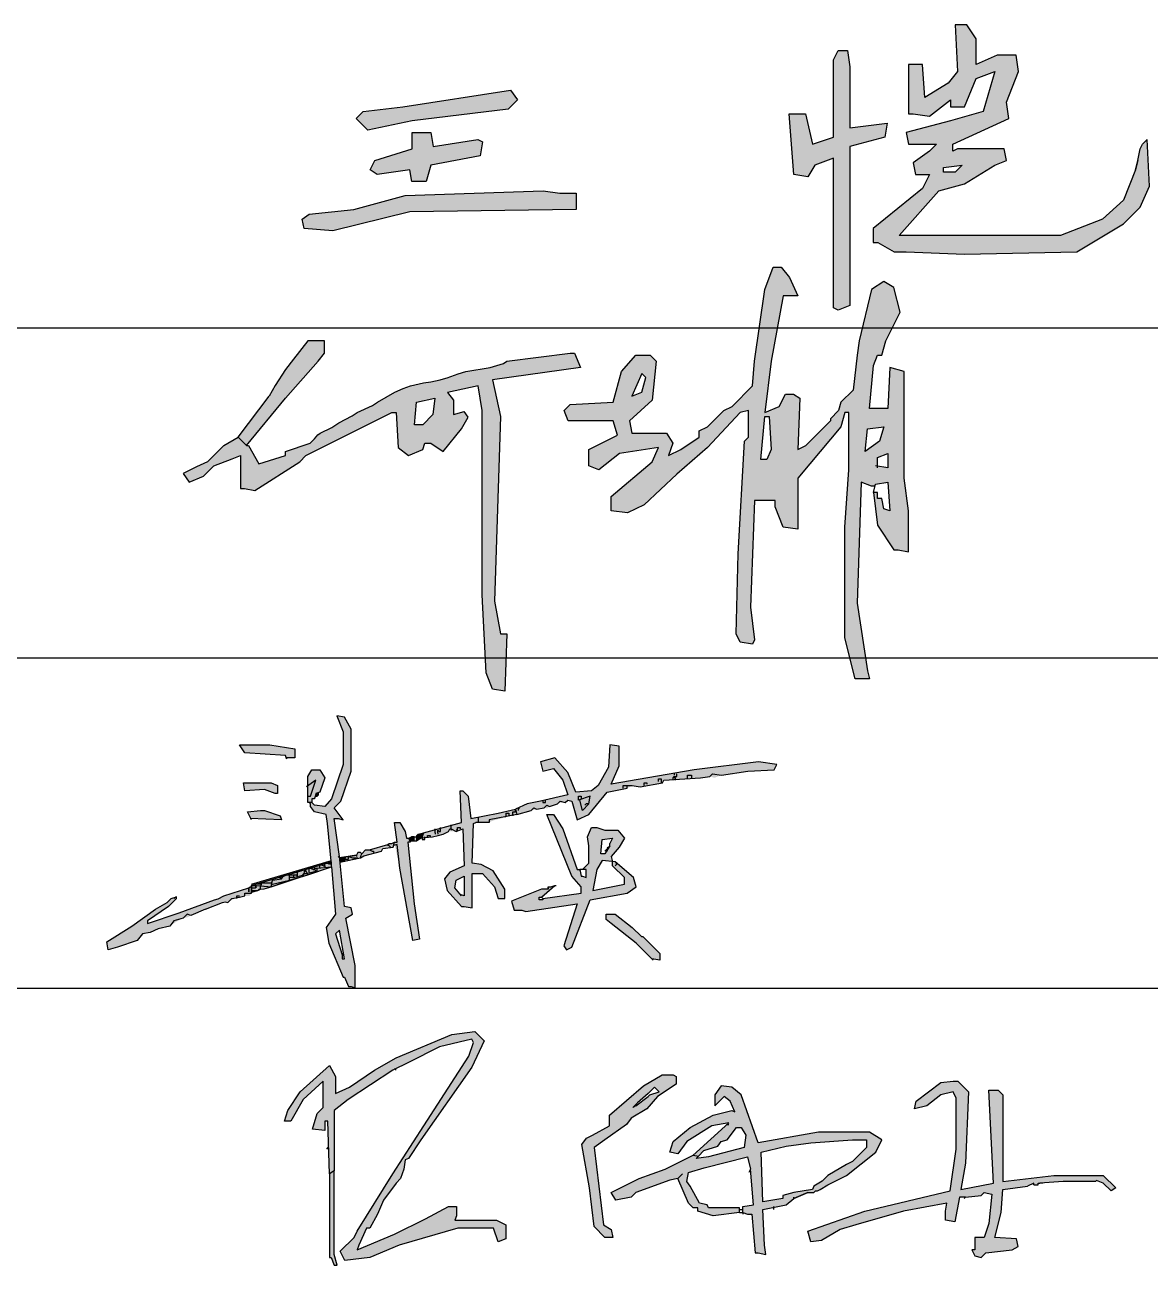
# Model space of a CAD drawing. Extents: x -1041549 to 749950, y -354245 to 17554.
# Drawn here: x -227340 to -223932, y -135860 to -132102 of the extents above; entities that cross this region are included whole.
import ezdxf

# ---------------------------------------------------------------- set-up
doc = ezdxf.new("R2010")
doc.units = 0
doc.header["$LTSCALE"] = 1000
doc.header["$MEASUREMENT"] = 0
for name, color, linetype in [('14', 1, 'Continuous'), ('_0', 7, 'Continuous'), ('RAS2DXF', 7, 'Continuous'), ('图签-Xi$0$RAS2DXF', 7, 'Continuous')]:
    doc.layers.add(name, color=color, linetype=linetype)

# ---------------------------------------------------------------- blocks, each defined once
blk = doc.blocks.new('图签-Xi$0$A$C38097BB6')
at = {"linetype": 'Continuous'}
h = blk.add_hatch(color=4, dxfattribs=at)
h.dxf.hatch_style = 1
h.paths.add_polyline_path([(1560.9, 922.9), (1554, 963.9), (1629.3, 1032.3), (1643, 1162.3), (1622.4, 1182.8), (1574.6, 1182.8), (1526.7, 1128.1), (1499.3, 1025.5), (1355.7, 1018.6), (1335.2, 998.1), (1348.8, 963.9), (1499.3, 963.9), (1513, 916), (1417.2, 868.2), (1417.2, 813.4), (1451.4, 799.8), (1519.8, 854.5), (1649.8, 875), (1629.3, 827.1), (1492.5, 710.8), (1492.5, 663), (1547.2, 656.1), (1601.9, 683.5), (1711.4, 786.1), (1814, 875), (1923.4, 991.3), (1950.8, 998.1), (1950.8, 909.2), (1937.1, 895.5), (1916.6, 519.3), (1909.7, 252.6), (1923.4, 225.2), (1964.4, 218.4), (1971.3, 232), (1957.6, 341.5), (1971.3, 697.2), (2039.7, 697.2), (2039.7, 676.6), (2067, 608.2), (2114.9, 601.4), (2114.9, 772.4), (2156, 820.3), (2258.6, 943.4), (2272.2, 991.3), (2285.9, 991.3), (2285.9, 799.8), (2272.2, 608.2), (2272.2, 238.9), (2306.4, 102.1), (2354.3, 102.1), (2347.5, 129.4), (2313.3, 355.2), (2327, 758.7), (2361.2, 745), (2373.4, 746), (2374.8, 751.9), (2415.9, 758.7), (2422.7, 663), (2402.2, 669.8), (2395.4, 704), (2381.7, 704), (2381.7, 724.5), (2368, 724.5), (2381.7, 615.1), (2436.4, 533), (2450.1, 533), (2484.3, 526.2), (2484.3, 663), (2470.6, 772.4), (2470.6, 1128.1), (2422.7, 1141.8), (2415.9, 1005), (2354.3, 1005), (2368, 1148.6), (2381.7, 1182.8), (2395.4, 1182.8), (2409, 1230.7), (2456.9, 1326.4), (2436.4, 1408.5), (2402.2, 1429), (2361.2, 1401.7), (2320.1, 1230.7), (2313.3, 1182.8), (2299.6, 1066.5), (2258.6, 1025.5), (2251.7, 998.1), (2224.4, 970.8), (2224.4, 963.9), (2142.3, 881.8), (2114.9, 868.2), (2121.8, 1039.2), (2101.2, 1052.8), (2073.9, 1052.8), (2053.4, 1011.8), (2005.5, 991.3), (2026, 1162.3), (2067, 1381.2), (2114.9, 1381.2), (2087.6, 1442.7), (2060.2, 1476.9), (2032.8, 1476.9), (2005.5, 1401.7), (1971.3, 1162.3), (1964.4, 1080.2), (1896, 1011.8), (1868.7, 998.1), (1814, 943.4), (1786.6, 929.7), (1786.6, 909.2), (1725, 868.2), (1684, 847.6), (1697.7, 888.7), (1677.2, 922.9)])
h.paths.add_polyline_path([(1560.9, 1046), (1595.1, 1121.2), (1608.3, 1108), (1595.1, 1059.7)], flags=16)
h.paths.add_polyline_path([(2005.5, 977.6), (2019.2, 977.6), (2026, 868.2), (2012.3, 834), (1991.8, 834)], flags=16)
h.paths.add_polyline_path([(2340.6, 861.3), (2347.5, 936.6), (2402.2, 943.4), (2388.5, 895.5)], flags=16)
h.paths.add_polyline_path([(2381.7, 812.3), (2381.7, 840.8), (2415.9, 854.5), (2415.9, 806.6)], flags=16)
h = blk.add_hatch(color=4, dxfattribs=at)
h.dxf.hatch_style = 1
h.paths.add_polyline_path([(247.6, 909.2), (275, 881.8), (404.9, 1039.2), (514.4, 1162.3), (534.9, 1189.6), (534.9, 1230.7), (480.2, 1230.7), (431.4, 1169.8), (404.9, 1134.9), (371.1, 1081.3), (350.2, 1046)])
h = blk.add_hatch(color=4, dxfattribs=at)
h.dxf.hatch_style = 1
h.paths.add_polyline_path([(254.4, 847.6), (254.4, 799.8), (254.4, 738.2), (268.1, 738.2), (302.3, 731.4), (452.8, 827.1), (473.3, 847.6), (760.6, 991.3), (774.3, 991.3), (781.1, 875), (815.3, 847.6), (863.2, 868.2), (870, 888.7), (890.6, 888.7), (931.6, 861.3), (993.2, 936.6), (1014.4, 976), (1001.8, 995.2), (965.8, 984.4), (965.8, 1032.3), (945.9, 1057.8), (1047.9, 1080.2), (1061.6, 998.1), (1061.6, 697.2), (1061.6, 382.5), (1075.2, 122.6), (1095.8, 67.9), (1136.8, 61), (1143.6, 252.6), (1123.1, 252.6), (1102.6, 362), (1123.1, 977.6), (1095.8, 1100.7), (1389.9, 1141.8), (1369.4, 1189.6), (1355.7, 1189.6), (1143.6, 1162.3), (1133.4, 1155.4), (1088.9, 1141.8), (1006.8, 1128.1), (981.2, 1120.7), (945.3, 1107.6), (932.8, 1104.4), (921, 1100.9), (890.6, 1093.9), (865.6, 1090.4), (822.2, 1080.2), (798.1, 1071.5), (769.7, 1059.2), (712.7, 1025.5), (696, 1014.3), (644.3, 991.3), (627.4, 980.1), (582.8, 957.1), (559.6, 941.4), (521.2, 922.9), (513.1, 917), (502.3, 903.5), (487, 888.7), (404.9, 861.3), (404.9, 847.6), (316, 820.3), (281.8, 881.8), (275, 881.8), (247.6, 909.2), (199.7, 881.8), (165.5, 847.6), (145, 827.1), (107.7, 810.1), (63.1, 787.5), (83.4, 758.7), (131.2, 778.8), (165.5, 813.4), (227.5, 836.7)])
h.paths.add_polyline_path([(835.8, 950.2), (842.7, 1025.5), (904.2, 1039.2), (897.4, 984.4), (863.2, 950.2)], flags=16)
for p, q in [((247.6, 909.2), (350.2, 1046)), ((1014.4, 976), (1001.8, 995.2))]:
    blk.add_line(p, q, dxfattribs=at)
at = {"layer": '图签-Xi$0$RAS2DXF', "color": 0}
for points in [[(2361.2, 745, 0), (2327, 758.7, 0), (2313.3, 355.2, 0), (2347.5, 129.4, 0), (2354.3, 102.1, 0), (2306.4, 102.1, 0), (2272.2, 238.9, 0), (2272.2, 608.2, 0), (2285.9, 799.8, 0), (2285.9, 991.3, 0), (2272.2, 991.3, 0), (2258.6, 943.4, 0), (2156, 820.3, 0), (2114.9, 772.4, 0), (2114.9, 601.4, 0), (2067, 608.2, 0), (2039.7, 676.6, 0), (2039.7, 697.2, 0), (1971.3, 697.2, 0), (1957.6, 341.5, 0), (1971.3, 232, 0), (1964.4, 218.4, 0), (1923.4, 225.2, 0), (1909.7, 252.6, 0), (1916.6, 519.3, 0), (1937.1, 895.5, 0), (1950.8, 909.2, 0), (1950.8, 998.1, 0), (1923.4, 991.3, 0), (1814, 875, 0), (1711.4, 786.1, 0), (1601.9, 683.5, 0), (1547.2, 656.1, 0), (1492.5, 663, 0), (1492.5, 710.8, 0), (1629.3, 827.1, 0), (1649.8, 875, 0), (1519.8, 854.5, 0), (1451.4, 799.8, 0), (1417.2, 813.4, 0), (1417.2, 868.2, 0), (1513, 916, 0), (1499.3, 963.9, 0), (1348.8, 963.9, 0), (1335.2, 998.1, 0), (1355.7, 1018.6, 0), (1499.3, 1025.5, 0), (1526.7, 1128.1, 0), (1574.6, 1182.8, 0), (1622.4, 1182.8, 0), (1643, 1162.3, 0), (1629.3, 1032.3, 0), (1554, 963.9, 0), (1560.9, 922.9, 0), (1677.2, 922.9, 0), (1697.7, 888.7, 0), (1684, 847.6, 0), (1725, 868.2, 0), (1786.6, 909.2, 0), (1786.6, 929.7, 0), (1814, 943.4, 0), (1868.7, 998.1, 0), (1896, 1011.8, 0), (1964.4, 1080.2, 0), (1971.3, 1162.3, 0), (2005.5, 1401.7, 0), (2032.8, 1476.9, 0), (2060.2, 1476.9, 0), (2087.6, 1442.7, 0), (2114.9, 1381.2, 0), (2067, 1381.2, 0), (2026, 1162.3, 0), (2005.5, 991.3, 0), (2053.4, 1011.8, 0), (2073.9, 1052.8, 0), (2101.2, 1052.8, 0), (2121.8, 1039.2, 0), (2114.9, 868.2, 0), (2142.3, 881.8, 0), (2224.4, 963.9, 0)], [(2368, 724.5, 0), (2374.8, 751.9, 0), (2415.9, 758.7, 0), (2422.7, 663, 0), (2402.2, 669.8, 0), (2395.4, 704, 0), (2381.7, 704, 0), (2381.7, 724.5, 0), (2368, 724.5, 0), (2381.7, 615.1, 0), (2436.4, 533, 0), (2450.1, 533, 0), (2484.3, 526.2, 0), (2484.3, 663, 0), (2470.6, 772.4, 0), (2470.6, 1128.1, 0), (2422.7, 1141.8, 0), (2415.9, 1005, 0), (2354.3, 1005, 0), (2368, 1148.6, 0), (2381.7, 1182.8, 0), (2395.4, 1182.8, 0), (2409, 1230.7, 0), (2456.9, 1326.4, 0), (2436.4, 1408.5, 0), (2402.2, 1429, 0), (2361.2, 1401.7, 0), (2320.1, 1230.7, 0), (2313.3, 1182.8, 0), (2299.6, 1066.5, 0), (2258.6, 1025.5, 0), (2251.7, 998.1, 0), (2224.4, 970.8, 0), (2224.4, 963.9, 0), (2224.4, 963.9, 0), (2224.4, 963.9, 0)], [(275, 881.8, 0), (404.9, 1039.2, 0), (514.4, 1162.3, 0), (534.9, 1189.6, 0), (534.9, 1230.7, 0), (480.2, 1230.7, 0), (431.4, 1169.8, 0), (404.9, 1134.9, 0), (371.1, 1081.3, 0), (350.2, 1046, 0), (350.2, 1046, 0), (350.2, 1046, 0)], [(145, 827.1, 0), (165.5, 847.6, 0), (199.7, 881.8, 0), (247.6, 909.2, 0), (275, 881.8, 0), (281.8, 881.8, 0), (316, 820.3, 0), (404.9, 847.6, 0), (404.9, 861.3, 0), (487, 888.7, 0), (502.3, 903.5, 0), (513.1, 917, 0), (521.2, 922.9, 0), (559.6, 941.4, 0), (582.8, 957.1, 0), (627.4, 980.1, 0), (644.3, 991.3, 0), (696, 1014.3, 0), (712.7, 1025.5, 0), (769.7, 1059.2, 0), (798.1, 1071.5, 0), (822.2, 1080.2, 0), (865.6, 1090.4, 0), (890.6, 1093.9, 0), (921, 1100.9, 0), (932.8, 1104.4, 0), (945.3, 1107.6, 0), (981.2, 1120.7, 0), (1006.8, 1128.1, 0), (1088.9, 1141.8, 0), (1133.4, 1155.4, 0), (1143.6, 1162.3, 0), (1355.7, 1189.6, 0), (1369.4, 1189.6, 0), (1389.9, 1141.8, 0), (1095.8, 1100.7, 0), (1123.1, 977.6, 0), (1102.6, 362, 0), (1123.1, 252.6, 0), (1143.6, 252.6, 0), (1136.8, 61, 0), (1095.8, 67.9, 0), (1075.2, 122.6, 0), (1061.6, 382.5, 0), (1061.6, 697.2, 0), (1061.6, 998.1, 0), (1047.9, 1080.2, 0), (945.9, 1057.8, 0), (965.8, 1032.3, 0), (965.8, 984.4, 0), (1001.8, 995.2, 0)], [(1608.3, 1108, 0), (1595.1, 1121.2, 0), (1560.9, 1046, 0), (1595.1, 1059.7, 0), (1608.3, 1108, 0), (1608.3, 1108, 0)], [(835.8, 950.2, 0), (842.7, 1025.5, 0), (904.2, 1039.2, 0), (897.4, 984.4, 0), (863.2, 950.2, 0), (835.8, 950.2, 0)], [(145, 827.1, 0), (107.7, 810.1, 0), (63.1, 787.5, 0), (83.4, 758.7, 0), (131.2, 778.8, 0), (165.5, 813.4, 0), (227.5, 836.7, 0), (254.4, 847.6, 0), (254.4, 799.8, 0), (254.4, 738.2, 0), (268.1, 738.2, 0), (302.3, 731.4, 0), (452.8, 827.1, 0), (473.3, 847.6, 0), (760.6, 991.3, 0), (774.3, 991.3, 0), (781.1, 875, 0), (815.3, 847.6, 0), (863.2, 868.2, 0), (870, 888.7, 0), (890.6, 888.7, 0), (931.6, 861.3, 0), (993.2, 936.6, 0), (1014.4, 976, 0)], [(1991.8, 834, 0), (2005.5, 977.6, 0), (2019.2, 977.6, 0), (2026, 868.2, 0), (2012.3, 834, 0), (1991.8, 834, 0)], [(2340.6, 861.3, 0), (2347.5, 936.6, 0), (2402.2, 943.4, 0), (2388.5, 895.5, 0), (2340.6, 861.3, 0)], [(2381.7, 806.6, 0), (2381.7, 840.8, 0), (2415.9, 854.5, 0), (2415.9, 806.6, 0), (2374.8, 813.4, 0)], [(2373.4, 746, 0), (2361.2, 745, 0)]]:
    blk.add_polyline3d(points, dxfattribs=at)
blk = doc.blocks.new('qs23x')
at = {"linetype": 'Continuous'}
h = blk.add_hatch(color=4, dxfattribs=at)
h.dxf.hatch_style = 1
h.paths.add_polyline_path([(1064181.23, -133966.05), (1064181.23, -133969.05), (1064187.23, -133969.05), (1064192.23, -133957.05), (1064200.23, -133954.05), (1064195.23, -133971.05), (1064181.23, -133975.05), (1064162.23, -133980.05), (1064163.23, -133985.05), (1064175.23, -133985.05), (1064172.23, -133988.05), (1064165.23, -133993.05), (1064166.23, -133998.05), (1064172.23, -133998.05), (1064169.23, -134004.05), (1064148.23, -134021.05), (1064148.23, -134027.05), (1064150.23, -134027.05), (1064157.23, -134031.05), (1064162.23, -134031.05), (1064187.23, -134032.05), (1064235.23, -134031.05), (1064255.23, -134019.05), (1064262.23, -134012.05), (1064266.23, -134003.05), (1064265.23, -133983.05), (1064263.23, -133985.05), (1064262.23, -133987.05), (1064261.23, -133992.05), (1064260.23, -133996.05), (1064255.23, -134009.05), (1064246.23, -134017.05), (1064228.23, -134024.05), (1064159.23, -134024.05), (1064176.23, -134005.05), (1064187.23, -134002.05), (1064200.23, -133994.05), (1064205.23, -133992.05), (1064204.23, -133987.05), (1064184.23, -133987.05), (1064182.23, -133988.05), (1064182.23, -133985.05), (1064206.23, -133974.05), (1064205.23, -133967.05), (1064210.23, -133954.05), (1064209.23, -133947.05), (1064201.23, -133947.05), (1064192.23, -133951.05), (1064192.23, -133940.05), (1064188.23, -133934.05), (1064183.23, -133934.05), (1064184.23, -133954.05), (1064180.23, -133959.05), (1064170.23, -133965.05), (1064169.23, -133951.05), (1064163.23, -133951.05), (1064163.23, -133972.05), (1064165.23, -133972.05), (1064172.23, -133973.05)])
h.paths.add_polyline_path([(1064178.23, -133995.05), (1064186.23, -133994.05), (1064183.23, -133997.05), (1064178.23, -133997.05)], flags=16)
h = blk.add_hatch(color=4, dxfattribs=at)
h.dxf.hatch_style = 1
h.paths.add_polyline_path([(1064138.23, -133986.05), (1064153.23, -133982.05), (1064154.23, -133976.05), (1064138.23, -133978.05), (1064138.23, -133952.05), (1064137.23, -133945.05), (1064133.23, -133945.05), (1064131.23, -133949.05), (1064131.23, -133982.05), (1064122.23, -133985.05), (1064119.23, -133972.05), (1064112.23, -133972.05), (1064114.23, -133998.05), (1064120.23, -133999.05), (1064123.23, -133994.05), (1064131.23, -133991.05), (1064131.23, -134055.05), (1064133.23, -134056.05), (1064138.23, -134054.05), (1064138.23, -134049.05)])
h = blk.add_hatch(color=4, dxfattribs=at)
h.dxf.hatch_style = 1
h.paths.add_polyline_path([(1063947.23, -133969.05), (1063930.23, -133971.05), (1063927.23, -133974.05), (1063932.23, -133979.05), (1063951.23, -133975.05), (1063992.23, -133970.05), (1063996.23, -133966.05), (1063993.23, -133962.05)])
h = blk.add_hatch(color=4, dxfattribs=at)
h.dxf.hatch_style = 1
h.paths.add_polyline_path([(1063980.23, -133990.05), (1063981.23, -133984.05), (1063979.23, -133983.05), (1063960.23, -133986.05), (1063959.23, -133980.05), (1063951.23, -133980.05), (1063951.23, -133987.05), (1063935.23, -133992.05), (1063933.23, -133996.05), (1063936.23, -133998.05), (1063950.23, -133996.05), (1063951.07, -134001.05), (1063957.23, -134001.05), (1063959.23, -133994.05)])
h = blk.add_hatch(color=4, dxfattribs=at)
h.dxf.hatch_style = 1
h.paths.add_polyline_path([(1063948.23, -134007.05), (1063926.23, -134013.05), (1063907.23, -134015.05), (1063904.23, -134017.05), (1063905.03, -134021.05), (1063917.23, -134022.05), (1063950.23, -134014.05), (1064021.23, -134013.05), (1064021.23, -134006.05), (1064014.23, -134006.05), (1064007.23, -134005.05)])
at = {"layer": 'RAS2DXF', "color": 0}
for points in [[(1064260.23, -133996.05, 0), (1064261.23, -133992.05, 0), (1064261.23, -133992.05, 0), (1064260.23, -133996.05, 0), (1064255.23, -134009.05, 0), (1064246.23, -134017.05, 0), (1064228.23, -134024.05, 0), (1064159.23, -134024.05, 0), (1064176.23, -134005.05, 0), (1064187.23, -134002.05, 0), (1064200.23, -133994.05, 0), (1064205.23, -133992.05, 0), (1064204.23, -133987.05, 0), (1064184.23, -133987.05, 0), (1064182.23, -133988.05, 0), (1064182.23, -133985.05, 0), (1064206.23, -133974.05, 0), (1064205.23, -133967.05, 0), (1064210.23, -133954.05, 0), (1064209.23, -133947.05, 0), (1064201.23, -133947.05, 0), (1064192.23, -133951.05, 0), (1064192.23, -133940.05, 0), (1064188.23, -133934.05, 0), (1064183.23, -133934.05, 0), (1064184.23, -133954.05, 0), (1064180.23, -133959.05, 0), (1064170.23, -133965.05, 0), (1064169.23, -133951.05, 0), (1064163.23, -133951.05, 0), (1064163.23, -133972.05, 0), (1064165.23, -133972.05, 0), (1064172.23, -133973.05, 0), (1064181.23, -133966.05, 0), (1064181.23, -133969.05, 0), (1064187.23, -133969.05, 0), (1064192.23, -133957.05, 0), (1064200.23, -133954.05, 0), (1064195.23, -133971.05, 0), (1064181.23, -133975.05, 0), (1064162.23, -133980.05, 0), (1064163.23, -133985.05, 0), (1064175.23, -133985.05, 0), (1064172.23, -133988.05, 0), (1064165.23, -133993.05, 0), (1064166.23, -133998.05, 0), (1064172.23, -133998.05, 0), (1064169.23, -134004.05, 0), (1064148.23, -134021.05, 0), (1064148.23, -134027.05, 0), (1064150.23, -134027.05, 0), (1064157.23, -134031.05, 0), (1064162.23, -134031.05, 0), (1064187.23, -134032.05, 0), (1064235.23, -134031.05, 0), (1064255.23, -134019.05, 0), (1064262.23, -134012.05, 0), (1064266.23, -134003.05, 0), (1064265.23, -133983.05, 0)], [(1064133.23, -134056.05, 0), (1064131.23, -134055.05, 0), (1064131.23, -133991.05, 0), (1064123.23, -133994.05, 0), (1064120.23, -133999.05, 0), (1064114.23, -133998.05, 0), (1064112.23, -133972.05, 0), (1064119.23, -133972.05, 0), (1064122.23, -133985.05, 0), (1064131.23, -133982.05, 0), (1064131.23, -133949.05, 0), (1064133.23, -133945.05, 0), (1064137.23, -133945.05, 0), (1064138.23, -133952.05, 0), (1064138.23, -133978.05, 0), (1064154.23, -133976.05, 0), (1064153.23, -133982.05, 0), (1064138.23, -133986.05, 0), (1064138.23, -134049.05, 0), (1064138.23, -134054.05, 0), (1064133.23, -134056.05, 0)], [(1063932.23, -133979.05, 0), (1063927.23, -133974.05, 0), (1063930.23, -133971.05, 0), (1063947.23, -133969.05, 0), (1063993.23, -133962.05, 0), (1063996.23, -133966.05, 0), (1063992.23, -133970.05, 0), (1063951.23, -133975.05, 0), (1063932.23, -133979.05, 0)], [(1063951.07, -134001.05, 0), (1063950.23, -133996.05, 0), (1063936.23, -133998.05, 0), (1063933.23, -133996.05, 0), (1063935.23, -133992.05, 0), (1063951.23, -133987.05, 0), (1063951.23, -133980.05, 0), (1063959.23, -133980.05, 0), (1063960.23, -133986.05, 0), (1063979.23, -133983.05, 0), (1063981.23, -133984.05, 0), (1063980.23, -133990.05, 0), (1063959.23, -133994.05, 0), (1063957.23, -134001.05, 0), (1063951.07, -134001.05, 0)], [(1064261.23, -133992.05, 0), (1064262.23, -133987.05, 0), (1064263.23, -133985.05, 0), (1064265.23, -133983.05, 0)], [(1064178.23, -133997.05, 0), (1064178.23, -133995.05, 0), (1064186.23, -133994.05, 0), (1064183.23, -133997.05, 0), (1064178.23, -133997.05, 0)], [(1063905.03, -134021.05, 0), (1063904.23, -134017.05, 0), (1063907.23, -134015.05, 0), (1063926.23, -134013.05, 0), (1063948.23, -134007.05, 0), (1064007.23, -134005.05, 0), (1064014.23, -134006.05, 0), (1064021.23, -134006.05, 0), (1064021.23, -134013.05, 0), (1063950.23, -134014.05, 0), (1063917.23, -134022.05, 0), (1063905.03, -134021.05, 0)]]:
    blk.add_polyline3d(points, dxfattribs=at)
blk = doc.blocks.new('CWY')
at = {"linetype": 'Continuous'}
for points in [[(428851.48, 106289.27), (428880.48, 106308.27), (428890.48, 106313.27), (428910.48, 106323.27), (428931.48, 106328.27), (428932.48, 106326.27), (428929.48, 106317.27), (428900.48, 106272.27), (428880.48, 106241.27), (428857.48, 106204.27), (428855.48, 106200.27), (428846.48, 106191.27), (428849.48, 106185.27), (428865.48, 106187.27), (428884.48, 106195.27), (428922.48, 106206.27), (428945.48, 106206.27), (428948.48, 106197.27), (428953.48, 106199.27), (428953.48, 106208.27), (428947.48, 106211.27), (428920.48, 106211.27), (428921.48, 106214.27), (428921.48, 106220.27), (428916.48, 106220.27), (428901.48, 106212.27), (428881.48, 106202.27), (428857.48, 106192.27), (428858.48, 106195.27), (428863.48, 106206.27), (428865.48, 106206.27), (428870.48, 106215.27), (428874.48, 106224.27), (428882.48, 106235.27), (428885.48, 106238.27), (428887.48, 106244.27), (428888.48, 106250.27), (428890.48, 106251.27), (428898.48, 106263.27), (428931.48, 106310.27), (428939.48, 106327.27), (428933.48, 106333.27), (428918.48, 106331.27), (428882.48, 106316.27), (428868.48, 106308.27), (428852.48, 106297.27), (428843.48, 106293.27), (428843.48, 106304.27), (428839.48, 106311.27), (428820.48, 106294.27), (428812.48, 106282.27), (428810.48, 106275.27), (428814.48, 106275.27), (428822.48, 106289.27), (428835.48, 106301.27), (428835.48, 106284.27), (428831.48, 106280.27), (428828.48, 106270.27), (428836.48, 106269.27), (428836.48, 106275.27), (428838.48, 106275.27), (428839.48, 106241.27), (428842.48, 106243.27), (428842.48, 106282.27)], [(429185.48, 106217.27), (429148.48, 106204.27), (429150.48, 106197.27), (429157.48, 106198.27), (429169.48, 106205.27), (429179.48, 106208.27), (429210.48, 106217.27), (429238.48, 106222.27), (429237.48, 106217.27), (429237.48, 106211.27), (429243.48, 106210.27), (429246.48, 106226.27), (429250.48, 106226.27), (429260.48, 106227.27), (429262.48, 106229.27), (429267.48, 106228.27), (429265.48, 106209.27), (429262.48, 106200.27), (429256.48, 106200.27), (429256.48, 106192.27), (429254.48, 106192.27), (429256.48, 106188.27), (429260.48, 106187.27), (429263.48, 106190.27), (429280.48, 106192.27), (429284.48, 106194.27), (429283.48, 106199.27), (429269.48, 106200.27), (429273.48, 106216.27), (429274.48, 106231.27), (429290.48, 106233.27), (429294.48, 106235.27), (429294.48, 106234.27), (429297.48, 106234.27), (429297.48, 106235.27), (429298.48, 106235.27), (429313.48, 106236.27), (429334.48, 106236.27), (429335.14, 106236.98), (429339.48, 106235.27), (429344.48, 106230.27), (429347.48, 106232.27), (429339.48, 106240.27), (429307.48, 106240.27), (429274.48, 106236.27), (429274.48, 106292.27), (429271.48, 106295.27), (429265.48, 106295.27), (429268.48, 106235.27), (429247.48, 106231.27), (429250.48, 106248.27), (429252.48, 106294.27), (429245.48, 106301.27), (429242.48, 106301.27), (429234.48, 106300.27), (429218.48, 106288.27), (429217.48, 106283.27), (429225.48, 106285.27), (429234.48, 106292.27), (429242.48, 106294.27), (429244.48, 106290.27), (429244.48, 106257.27), (429240.48, 106230.27)], [(428842.48, 106243.27), (428839.48, 106241.27), (428839.48, 106212.27), (428839.48, 106187.27), (428840.48, 106187.27), (428842.48, 106182.27), (428844.48, 106182.27), (428842.48, 106189.27)]]:
    blk.add_hatch(color=4, dxfattribs=at).paths.add_polyline_path(points)
h = blk.add_hatch(color=4, dxfattribs=at)
h.paths.add_polyline_path([(429017.48, 106263.27), (429031.48, 106273.27), (429034.48, 106277.27), (429044.48, 106283.27), (429051.48, 106291.27), (429063.48, 106299.27), (429063.48, 106304.27), (429061.48, 106305.27), (429054.48, 106305.27), (429042.48, 106298.27), (429020.48, 106279.27), (429020.48, 106272.27), (429009.48, 106266.27), (429005.48, 106264.27), (429002.48, 106260.27), (429007.48, 106232.27), (429010.48, 106207.27), (429017.48, 106200.27), (429022.48, 106200.27), (429021.48, 106205.27), (429016.48, 106208.27), (429010.48, 106258.27)])
h.paths.add_polyline_path([(429035.48, 106284.27), (429038.48, 106287.27), (429045.48, 106293.27), (429049.48, 106297.27), (429052.48, 106294.27), (429046.48, 106292.27), (429045.48, 106291.27), (429037.48, 106285.27)], flags=16)
h = blk.add_hatch(color=4, dxfattribs=at)
h.paths.add_polyline_path([(429059.48, 106237.27), (429064.48, 106238.27), (429071.48, 106222.27), (429074.48, 106219.27), (429077.48, 106219.27), (429077.48, 106217.27), (429087.48, 106214.27), (429104.48, 106216.27), (429104.48, 106219.27), (429084.48, 106219.27), (429083.48, 106221.27), (429078.48, 106222.27), (429072.48, 106233.27), (429070.48, 106236.27), (429071.48, 106242.27), (429081.48, 106245.27), (429109.48, 106252.27), (429111.48, 106244.27), (429113.48, 106221.27), (429106.48, 106220.27), (429106.48, 106216.27), (429109.48, 106215.27), (429112.48, 106215.27), (429114.48, 106190.27), (429116.48, 106190.27), (429121.48, 106189.27), (429120.48, 106195.27), (429119.48, 106218.27), (429134.48, 106221.27), (429139.48, 106225.27), (429148.48, 106229.27), (429152.48, 106229.27), (429153.48, 106230.27), (429154.88, 106230.42), (429156.48, 106231.27), (429161.48, 106234.27), (429173.48, 106240.27), (429192.48, 106255.27), (429196.48, 106263.27), (429188.48, 106268.27), (429155.48, 106268.27), (429116.48, 106261.27), (429105.48, 106292.27), (429099.48, 106297.27), (429092.48, 106298.27), (429088.48, 106292.27), (429088.48, 106285.27), (429094.48, 106291.27), (429098.48, 106288.27), (429101.48, 106281.27), (429099.48, 106282.27), (429087.48, 106279.27), (429072.48, 106271.27), (429061.48, 106262.27), (429059.48, 106255.27), (429064.48, 106254.27), (429070.48, 106262.27), (429086.48, 106272.27), (429097.48, 106274.27), (429074.37, 106253.29), (429077.82, 106252.77), (429081.43, 106256.29), (429090.48, 106259.27), (429092.48, 106262.27), (429096.48, 106263.27), (429102.48, 106271.27), (429105.48, 106271.27), (429108.48, 106266.27), (429107.48, 106258.27), (429084.48, 106252.27), (429076.48, 106251.27), (429077.82, 106252.77), (429074.48, 106253.27), (429056.48, 106244.27), (429039.48, 106238.27), (429021.48, 106229.27), (429024.48, 106224.27), (429034.48, 106226.27), (429037.48, 106229.27)])
h.paths.add_polyline_path([(429118.48, 106255.27), (429134.48, 106259.27), (429150.48, 106261.27), (429177.48, 106263.27), (429186.48, 106263.27), (429186.48, 106258.27), (429177.48, 106249.27), (429173.48, 106247.27), (429161.48, 106240.27), (429157.88, 106236.62), (429152.48, 106233.27), (429151.48, 106231.27), (429139.48, 106229.27), (429132.48, 106227.27), (429132.48, 106225.27), (429119.48, 106223.27)], flags=16)
for p, q in [((429037.48, 106285.27), (429045.48, 106291.27)), ((429045.48, 106293.27), (429038.48, 106287.27))]:
    blk.add_line(p, q, dxfattribs=at)
at = {"layer": 'RAS2DXF', "color": 0}
for points in [[(428920.48, 106211.27, 0), (428947.48, 106211.27, 0), (428953.48, 106208.27, 0), (428953.48, 106199.27, 0), (428948.48, 106197.27, 0), (428945.48, 106206.27, 0), (428922.48, 106206.27, 0), (428884.48, 106195.27, 0), (428865.48, 106187.27, 0), (428849.48, 106185.27, 0), (428846.48, 106191.27, 0), (428855.48, 106200.27, 0), (428857.48, 106204.27, 0), (428880.48, 106241.27, 0), (428900.48, 106272.27, 0), (428929.48, 106317.27, 0), (428932.48, 106326.27, 0), (428931.48, 106328.27, 0), (428910.48, 106323.27, 0), (428890.48, 106313.27, 0), (428880.48, 106308.27, 0), (428851.48, 106289.27, 0), (428842.48, 106282.27, 0), (428842.48, 106243.27, 0), (428839.48, 106241.27, 0), (428838.48, 106275.27, 0), (428836.48, 106275.27, 0), (428836.48, 106269.27, 0), (428828.48, 106270.27, 0), (428831.48, 106280.27, 0), (428835.48, 106284.27, 0), (428835.48, 106301.27, 0), (428822.48, 106289.27, 0), (428814.48, 106275.27, 0), (428810.48, 106275.27, 0), (428812.48, 106282.27, 0), (428820.48, 106294.27, 0), (428839.48, 106311.27, 0), (428843.48, 106304.27, 0), (428843.48, 106293.27, 0), (428852.48, 106297.27, 0), (428868.48, 106308.27, 0), (428882.48, 106316.27, 0), (428918.48, 106331.27, 0), (428933.48, 106333.27, 0), (428939.48, 106327.27, 0), (428931.48, 106310.27, 0), (428898.48, 106263.27, 0), (428890.48, 106251.27, 0), (428888.48, 106250.27, 0), (428887.48, 106244.27, 0), (428885.48, 106238.27, 0), (428882.48, 106235.27, 0), (428874.48, 106224.27, 0), (428870.48, 106215.27, 0), (428865.48, 106206.27, 0), (428863.48, 106206.27, 0), (428858.48, 106195.27, 0), (428857.48, 106192.27, 0), (428881.48, 106202.27, 0), (428901.48, 106212.27, 0), (428916.48, 106220.27, 0), (428921.48, 106220.27, 0), (428921.48, 106214.27, 0), (428920.48, 106211.27, 0), (428920.48, 106211.27, 0), (428920.48, 106211.27, 0), (428920.48, 106211.27, 0)], [(428881.48, 106309.27, 0), (428882.48, 106308.27, 0)], [(429017.48, 106200.27, 0), (429010.48, 106207.27, 0), (429007.48, 106232.27, 0), (429002.48, 106260.27, 0), (429005.48, 106264.27, 0), (429009.48, 106266.27, 0), (429020.48, 106272.27, 0), (429020.48, 106279.27, 0), (429042.48, 106298.27, 0), (429054.48, 106305.27, 0), (429061.48, 106305.27, 0), (429063.48, 106304.27, 0), (429063.48, 106299.27, 0), (429051.48, 106291.27, 0), (429044.48, 106283.27, 0), (429034.48, 106277.27, 0), (429031.48, 106273.27, 0), (429017.48, 106263.27, 0), (429010.48, 106258.27, 0), (429016.48, 106208.27, 0), (429021.48, 106205.27, 0), (429022.48, 106200.27, 0), (429017.48, 106200.27, 0)], [(429046.48, 106292.27, 0), (429052.48, 106294.27, 0), (429049.48, 106297.27, 0), (429045.48, 106293.27, 0)], [(429161.48, 106234.27, 0), (429173.48, 106240.27, 0), (429192.48, 106255.27, 0), (429196.48, 106263.27, 0), (429188.48, 106268.27, 0), (429155.48, 106268.27, 0), (429116.48, 106261.27, 0), (429105.48, 106292.27, 0), (429099.48, 106297.27, 0), (429092.48, 106298.27, 0), (429088.48, 106292.27, 0), (429088.48, 106285.27, 0)], [(429250.48, 106226.27, 0), (429246.48, 106226.27, 0), (429243.48, 106210.27, 0), (429237.48, 106211.27, 0), (429237.48, 106217.27, 0), (429238.48, 106222.27, 0), (429210.48, 106217.27, 0), (429179.48, 106208.27, 0), (429169.48, 106205.27, 0), (429157.48, 106198.27, 0), (429150.48, 106197.27, 0), (429148.48, 106204.27, 0), (429185.48, 106217.27, 0), (429240.48, 106230.27, 0), (429244.48, 106257.27, 0), (429244.48, 106290.27, 0), (429242.48, 106294.27, 0), (429234.48, 106292.27, 0), (429225.48, 106285.27, 0), (429217.48, 106283.27, 0), (429218.48, 106288.27, 0), (429234.48, 106300.27, 0), (429242.48, 106301.27, 0), (429245.48, 106301.27, 0), (429252.48, 106294.27, 0), (429250.48, 106248.27, 0), (429247.48, 106231.27, 0), (429268.48, 106235.27, 0), (429265.48, 106295.27, 0), (429271.48, 106295.27, 0), (429274.48, 106292.27, 0), (429274.48, 106236.27, 0), (429307.48, 106240.27, 0), (429339.48, 106240.27, 0), (429347.48, 106232.27, 0), (429344.48, 106230.27, 0), (429339.48, 106235.27, 0), (429335.14, 106236.98, 0), (429334.48, 106236.27, 0), (429313.48, 106236.27, 0), (429298.48, 106235.27, 0), (429298.48, 106235.27, 0), (429300.48, 106235.4, 0)], [(429046.48, 106292.27, 0), (429045.48, 106291.27, 0)], [(429074.19, 106253.13, 0), (429097.48, 106274.27, 0), (429086.48, 106272.27, 0), (429070.48, 106262.27, 0), (429064.48, 106254.27, 0), (429059.48, 106255.27, 0), (429061.48, 106262.27, 0), (429072.48, 106271.27, 0), (429087.48, 106279.27, 0), (429099.48, 106282.27, 0), (429101.48, 106281.27, 0), (429098.48, 106288.27, 0), (429094.48, 106291.27, 0), (429088.48, 106285.27, 0)], [(429037.48, 106285.27, 0), (429035.48, 106284.27, 0), (429038.48, 106287.27, 0), (429038.48, 106287.27, 0), (429038.48, 106287.27, 0)], [(429096.48, 106273.27, 0), (429097.48, 106273.27, 0)], [(429064.48, 106238.27, 0), (429067.48, 106241.27, 0), (429064.48, 106238.27, 0), (429059.48, 106237.27, 0), (429037.48, 106229.27, 0), (429034.48, 106226.27, 0), (429024.48, 106224.27, 0), (429021.48, 106229.27, 0), (429039.48, 106238.27, 0), (429056.48, 106244.27, 0), (429074.48, 106253.27, 0), (429077.82, 106252.77, 0), (429081.43, 106256.29, 0), (429090.48, 106259.27, 0), (429092.48, 106262.27, 0), (429096.48, 106263.27, 0), (429102.48, 106271.27, 0), (429105.48, 106271.27, 0), (429108.48, 106266.27, 0), (429107.48, 106258.27, 0), (429084.48, 106252.27, 0), (429076.48, 106251.27, 0), (429077.82, 106252.77, 0)], [(428838.48, 106258.27, 0), (428837.48, 106257.27, 0)], [(429139.48, 106229.27, 0), (429132.48, 106227.27, 0), (429132.48, 106225.27, 0), (429119.48, 106223.27, 0), (429118.48, 106255.27, 0), (429134.48, 106259.27, 0), (429150.48, 106261.27, 0), (429177.48, 106263.27, 0), (429186.48, 106263.27, 0), (429186.48, 106258.27, 0), (429177.48, 106249.27, 0), (429173.48, 106247.27, 0), (429161.48, 106240.27, 0), (429157.88, 106236.62, 0), (429152.48, 106233.27, 0), (429151.48, 106231.27, 0), (429139.48, 106229.27, 0)], [(429104.48, 106216.27, 0), (429104.48, 106219.27, 0), (429084.48, 106219.27, 0), (429083.48, 106221.27, 0), (429078.48, 106222.27, 0), (429072.48, 106233.27, 0), (429070.48, 106236.27, 0), (429071.48, 106242.27, 0), (429081.48, 106245.27, 0), (429109.48, 106252.27, 0), (429111.48, 106244.27, 0), (429110.48, 106242.27, 0)], [(428839.48, 106241.27, 0), (428839.48, 106212.27, 0), (428839.48, 106187.27, 0), (428840.48, 106187.27, 0), (428842.48, 106182.27, 0), (428844.48, 106182.27, 0), (428842.48, 106189.27, 0), (428842.48, 106243.27, 0)], [(429106.48, 106216.27, 0), (429106.48, 106220.27, 0), (429113.48, 106221.27, 0), (429111.48, 106244.27, 0)], [(429104.48, 106216.27, 0), (429087.48, 106214.27, 0), (429077.48, 106217.27, 0), (429077.48, 106219.27, 0), (429074.48, 106219.27, 0), (429071.48, 106222.27, 0), (429064.48, 106238.27, 0)], [(429148.48, 106229.27, 0), (429152.48, 106229.27, 0), (429153.48, 106230.27, 0), (429154.88, 106230.42, 0), (429156.48, 106231.27, 0), (429161.48, 106234.27, 0)], [(429250.48, 106226.27, 0), (429260.48, 106227.27, 0), (429262.48, 106229.27, 0), (429267.48, 106228.27, 0), (429265.48, 106209.27, 0), (429262.48, 106200.27, 0), (429256.48, 106200.27, 0), (429256.48, 106192.27, 0), (429254.48, 106192.27, 0), (429256.48, 106188.27, 0), (429260.48, 106187.27, 0), (429263.48, 106190.27, 0), (429280.48, 106192.27, 0), (429284.48, 106194.27, 0), (429283.48, 106199.27, 0), (429269.48, 106200.27, 0), (429273.48, 106216.27, 0), (429274.48, 106231.27, 0), (429290.48, 106233.27, 0), (429290.48, 106233.27, 0), (429290.48, 106233.27, 0), (429290.48, 106233.27, 0)], [(429294.48, 106234.27, 0), (429294.48, 106235.27, 0), (429290.48, 106233.27, 0)], [(429294.48, 106234.27, 0), (429297.48, 106234.27, 0), (429297.48, 106235.27, 0), (429298.48, 106235.27, 0)], [(429104.48, 106216.27, 0), (429106.48, 106216.27, 0), (429109.48, 106215.27, 0), (429112.48, 106215.27, 0), (429114.48, 106190.27, 0), (429116.48, 106190.27, 0), (429121.48, 106189.27, 0), (429120.48, 106195.27, 0), (429119.48, 106218.27, 0), (429134.48, 106221.27, 0), (429139.48, 106225.27, 0), (429148.48, 106229.27, 0), (429139.48, 106225.27, 0), (429139.48, 106226.27, 0)], [(429250.48, 106226.27, 0), (429249.48, 106225.27, 0)], [(429104.48, 106218.27, 0), (429106.48, 106218.27, 0)], [(429106.48, 106216.27, 0), (429106.48, 106215.27, 0)], [(429126.48, 106220.27, 0), (429126.48, 106218.27, 0)]]:
    blk.add_polyline3d(points, dxfattribs=at)
blk = doc.blocks.new('梁海英_t3')
at = {"linetype": 'Continuous'}
h = blk.add_hatch(color=4, dxfattribs=at)
h.paths.add_polyline_path([(360, 1562), (355, 1571), (349, 1572), (354, 1560), (354, 1535), (345, 1509), (340, 1503), (332, 1504), (330, 1506), (328, 1506), (329, 1505), (329, 1503), (332, 1499), (341, 1497), (342, 1490), (345, 1459), (343, 1460), (341.43, 1460), (340, 1459.58), (340, 1458), (339, 1458), (338.01, 1458.99), (336, 1458.39), (336, 1456.18), (345, 1457), (348, 1421), (341, 1411), (343, 1399), (354, 1373), (355, 1373), (358, 1366), (360, 1366), (363, 1365), (363, 1382), (356, 1418), (361, 1421), (360, 1426), (355, 1427), (351, 1465), (347, 1494), (350, 1494), (354, 1493), (347, 1502), (352, 1507), (360, 1530)])
h.paths.add_polyline_path([(351, 1409), (355, 1387), (353, 1387), (353, 1390), (348, 1406)], flags=16)
for points in [[(298, 1550), (275, 1550), (279, 1544), (310, 1542), (310.67, 1540), (317, 1540), (317, 1547)], [(278, 1521), (279, 1515), (294, 1516), (302, 1513), (304, 1513), (304, 1519), (299, 1521)], [(333, 1523), (327, 1518.71), (327, 1511), (329, 1511)], [(335, 1512), (335, 1513), (335, 1513.67), (333, 1513), (332.33, 1510.33), (333, 1511), (334, 1511)], [(307, 1493), (306, 1496), (294, 1500), (291, 1500), (281, 1499), (283.51, 1493.98)], [(415, 1483), (411, 1482), (410, 1481), (410, 1477), (414, 1479.31), (414.54, 1480.71)], [(393, 1476), (391, 1475), (389, 1475), (388, 1474), (374, 1470), (376, 1469), (377, 1469), (377, 1468.2), (383, 1469), (384, 1471), (392, 1472)], [(408, 1477), (408, 1480), (406, 1480), (404, 1479), (404.5, 1477.5), (405, 1477)], [(355.94, 1464.75), (351.11, 1464), (354, 1464), (355, 1463), (355.5, 1463)], [(367, 1464), (368, 1467), (367, 1468), (365, 1468), (364, 1466), (358, 1465), (358, 1463), (355.5, 1463), (355.16, 1461.63)], [(343, 1460.47), (341.43, 1460), (343, 1460)], [(345, 1459), (344.81, 1461), (343, 1460.47), (343, 1460)], [(344.81, 1461), (343, 1461), (343, 1460.47)], [(354, 1464), (351.11, 1464), (351.35, 1461.65), (352, 1461), (355.16, 1461.63), (355.5, 1463), (355, 1463)], [(351.35, 1461.65), (351.45, 1460.77), (367, 1464), (352, 1461)], [(292, 1445), (299, 1445), (299.75, 1445.75), (300, 1447), (307, 1448), (308.33, 1450), (308, 1450), (307.72, 1450), (284, 1443), (288, 1443), (291.24, 1442.71)], [(201, 1406), (207, 1407), (213, 1410), (222, 1412), (226.65, 1415.2), (232, 1418), (235.53, 1418.75), (238, 1420), (249, 1425), (262, 1430), (264, 1430.42), (266, 1430), (269.79, 1432.21), (275, 1434), (279, 1435), (282.55, 1434.92), (284, 1437), (284, 1442), (283, 1442), (282, 1441), (263, 1435), (258.73, 1432.73), (256, 1432), (229, 1422), (205, 1414), (205, 1416), (221, 1427), (227, 1433), (227, 1434.33), (223, 1433), (220, 1430), (211, 1425), (193, 1412), (174, 1400), (175, 1394), (182, 1396), (197, 1401)], [(561, 1421), (554, 1421), (554, 1417), (558, 1414), (577, 1399), (589, 1387), (595, 1386), (595, 1391), (582, 1404), (581, 1404), (574, 1411)]]:
    blk.add_hatch(color=4, dxfattribs=at).paths.add_polyline_path(points)
h = blk.add_hatch(color=4, dxfattribs=at)
h.paths.add_polyline_path([(392, 1472), (384, 1471), (383, 1469), (369.67, 1465.43), (368, 1466), (367.67, 1466), (367, 1464), (355.16, 1461.63), (356, 1465), (358, 1465), (358, 1463), (355.5, 1463), (355.16, 1461.63), (367, 1464), (369.67, 1465.43), (371, 1470), (374, 1470), (388, 1474), (390.22, 1471.78), (392, 1472), (393, 1476), (395, 1476), (393, 1491), (397, 1491), (401, 1484), (402, 1479), (404, 1479), (404.5, 1477.5), (405, 1477), (408, 1477), (408, 1480), (410, 1480), (410, 1479), (414, 1479.33), (414, 1480), (415, 1483), (444, 1491), (443, 1515), (445, 1515), (449, 1511), (451, 1494), (472, 1498), (485, 1501), (494, 1505), (504, 1507), (525, 1512), (521, 1523), (514, 1532), (506, 1530), (504, 1537), (515, 1540), (525, 1529), (531, 1514), (543, 1515), (548, 1519), (556, 1533), (557, 1550), (564, 1549), (564, 1534), (558, 1520), (621, 1531), (670, 1537), (684, 1535), (682, 1531), (662, 1530), (642, 1527), (636.48, 1524.9), (633, 1526), (626, 1525), (598, 1523), (597, 1521), (580, 1518), (574, 1519), (571.86, 1517.74), (570, 1517), (555, 1514), (541, 1497), (532, 1493), (528, 1507), (525, 1508), (523, 1506), (519.38, 1505.93), (517, 1505), (511, 1503), (509.35, 1501.65), (507, 1502), (501, 1501), (498.99, 1500.41), (497, 1500), (486, 1497), (468.49, 1492.51), (465, 1491), (455, 1491), (453, 1490), (452, 1460), (459, 1459), (468, 1454), (477, 1440), (477, 1433), (472, 1433), (469, 1442), (460, 1452), (452, 1452), (452, 1426), (446, 1427), (444, 1427), (433, 1439), (431, 1448), (435, 1453), (446, 1458), (445, 1486), (440, 1484), (436.1, 1484.06), (435.1, 1484.06), (434, 1484), (431.23, 1482.65), (430, 1482), (426.17, 1480.94), (422, 1480), (416, 1479.5), (416, 1478), (414, 1478), (414, 1479.33), (410, 1479), (410, 1477), (405.88, 1476.2), (405, 1476), (403, 1476), (408, 1429), (412, 1402), (407, 1401), (397, 1456), (393.43, 1472.71), (391.21, 1473.82)])
h.paths.add_polyline_path([(440, 1447), (446, 1450), (446, 1435), (443.23, 1435.92), (439, 1441)], flags=16)
h = blk.add_hatch(color=4, dxfattribs=at)
h.dxf.hatch_style = 1
h.paths.add_polyline_path([(333, 1523), (329, 1511), (327, 1511), (327, 1506), (330, 1506), (330, 1509), (332, 1509), (333, 1513), (336, 1514), (340, 1525), (336, 1531), (330, 1531), (327, 1526), (327, 1518.71)])
h = blk.add_hatch(color=4, dxfattribs=at)
h.paths.add_polyline_path([(459, 1459), (452, 1460), (453, 1490), (455, 1491), (457, 1491), (457, 1494), (457, 1495.14), (451, 1494), (449, 1511), (445, 1515), (443, 1515), (444, 1491), (436, 1488.79), (436, 1488), (436, 1486), (440, 1484), (445, 1486), (446, 1458), (435, 1453), (431, 1448), (433, 1439), (444, 1427), (446, 1427), (452, 1426), (452, 1452), (460, 1452), (469, 1442), (472, 1433), (477, 1433), (477, 1440), (468, 1454)])
h.paths.add_polyline_path([(446, 1450), (446, 1435), (443.23, 1435.92), (439, 1441), (440, 1447)], flags=16)
h = blk.add_hatch(color=4, dxfattribs=at)
h.paths.add_polyline_path([(532, 1429), (522, 1397), (524, 1394), (528, 1396), (542, 1432), (570, 1437), (577, 1442), (575, 1449), (561, 1461), (558.95, 1461.21), (559, 1461), (559, 1458), (568, 1449), (568, 1444), (544, 1439), (547, 1455), (551, 1462), (558.95, 1461.21), (558, 1465), (564, 1472), (568, 1479), (563, 1485), (553, 1485), (547, 1487), (543, 1487), (540, 1480), (541, 1473), (541, 1460), (536, 1455), (539, 1455), (539, 1449), (536, 1450), (535, 1450), (534, 1455), (532, 1455), (521, 1486), (514, 1497), (509, 1497), (528, 1450), (535, 1442), (535, 1437), (506, 1433), (506, 1432), (503, 1432), (503, 1434), (505, 1434), (515, 1443), (512, 1442), (510, 1442), (510, 1440), (505, 1440), (482, 1431), (484, 1424), (490, 1424), (493, 1423)])
h.paths.add_polyline_path([(550, 1467), (551, 1478), (559, 1479), (557, 1475), (557, 1473), (555.8, 1471.2), (556, 1471), (555, 1470), (553, 1467)], flags=16)
h = blk.add_hatch(color=4, dxfattribs=at)
h.dxf.hatch_style = 1
h.paths.add_polyline_path([(368, 1467), (367.67, 1466), (367, 1464), (369.67, 1465.43), (383, 1469), (384, 1471), (392, 1472), (393, 1476), (391, 1475), (389, 1475), (388, 1474), (374, 1470), (371, 1470)])
h = blk.add_hatch(color=4, dxfattribs=at)
h.paths.add_polyline_path([(283.72, 1443.61), (284, 1437), (289, 1439), (291, 1440), (293.69, 1440.48), (299, 1442), (345, 1457), (344.81, 1461.63)])
edge = h.paths.add_edge_path(flags=16)
edge.add_line((313, 1447), (327, 1451))
edge.add_line((327, 1451), (345, 1457))
for p, q in [((335, 1513), (335, 1513.67)), ((329, 1503), (329, 1505)), ((411, 1482), (415, 1483)), ((415, 1483), (414, 1480)), ((391, 1475), (393, 1476)), ((404, 1479), (406, 1480)), ((410, 1479), (410, 1480)), ((414.06, 1479.34), (410, 1477)), ((414, 1480), (414.06, 1479.34)), ((557, 1473), (557, 1475)), ((364, 1466), (351.11, 1464)), ((365, 1468), (364, 1466)), ((367, 1468), (365, 1468)), ((368, 1467), (367, 1468)), ((367, 1464), (367.67, 1466)), ((367.67, 1466), (368, 1467)), ((344.72, 1461.61), (283.72, 1443.61)), ((284, 1443), (344.81, 1461)), ((299, 1442), (345, 1457)), ((327, 1451), (345, 1457)), ((345, 1457), (345, 1461)), ((351.11, 1464), (351.45, 1460.77)), ((351.45, 1460.77), (367, 1464)), ((299, 1442), (313, 1447)), ((313, 1447), (327, 1451)), ((284, 1442), (284, 1443)), ((284, 1443), (284, 1437.91)), ((284, 1437.91), (289, 1439)), ((284, 1437.91), (289, 1439)), ((289, 1439), (291, 1440)), ((289, 1439), (291, 1440)), ((291, 1442), (291.24, 1442.71)), ((291, 1440), (291, 1442)), ((291, 1440), (293.69, 1440.48)), ((291.24, 1442.71), (299, 1442)), ((293.69, 1440.48), (299, 1442)), ((512, 1442), (515, 1443))]:
    blk.add_line(p, q, dxfattribs=at)
at = {"layer": 'RAS2DXF', "color": 0}
for points in [[(326, 1452, 0), (334, 1454, 0), (334, 1456, 0), (345, 1457, 0), (348, 1421, 0), (341, 1411, 0), (343, 1399, 0), (354, 1373, 0), (355, 1373, 0), (358, 1366, 0), (360, 1366, 0), (363, 1365, 0), (363, 1382, 0), (356, 1418, 0), (361, 1421, 0), (360, 1426, 0), (355, 1427, 0), (351, 1465, 0), (347, 1494, 0), (350, 1494, 0), (354, 1493, 0), (347, 1502, 0), (352, 1507, 0), (360, 1530, 0), (360, 1562, 0), (355, 1571, 0), (349, 1572, 0), (354, 1560, 0), (354, 1535, 0), (345, 1509, 0), (340, 1503, 0), (332, 1504, 0), (330, 1506, 0), (327, 1506, 0), (327, 1526, 0), (330, 1531, 0), (336, 1531, 0), (340, 1525, 0), (336, 1514, 0), (333, 1513, 0), (332, 1509, 0), (330, 1509, 0), (330, 1506, 0)], [(311, 1539, 0), (310, 1542, 0), (279, 1544, 0), (275, 1550, 0), (298, 1550, 0), (317, 1547, 0), (317, 1540, 0), (310, 1540, 0)], [(486, 1497, 0), (497, 1500, 0), (499, 1502, 0), (501, 1501, 0), (507, 1502, 0), (509, 1504, 0), (511, 1503, 0), (517, 1505, 0), (519, 1507, 0), (523, 1506, 0), (525, 1508, 0), (528, 1507, 0), (532, 1493, 0), (541, 1497, 0), (555, 1514, 0), (570, 1517, 0), (570, 1519, 0), (574, 1519, 0), (580, 1518, 0), (597, 1521, 0), (598, 1523, 0), (626, 1525, 0), (633, 1526, 0), (635, 1528, 0), (642, 1527, 0), (662, 1530, 0), (682, 1531, 0), (684, 1535, 0), (670, 1537, 0), (621, 1531, 0), (558, 1520, 0), (564, 1534, 0), (564, 1549, 0), (557, 1550, 0), (556, 1533, 0), (548, 1519, 0), (543, 1515, 0), (531, 1514, 0), (525, 1529, 0), (515, 1540, 0), (504, 1537, 0), (506, 1530, 0), (514, 1532, 0), (521, 1523, 0), (525, 1512, 0), (504, 1507, 0), (494, 1505, 0), (485, 1501, 0)], [(302, 1513, 0), (294, 1516, 0), (279, 1515, 0), (278, 1521, 0), (299, 1521, 0), (304, 1519, 0), (304, 1513, 0), (302, 1513, 0)], [(327, 1511, 0), (329, 1511, 0), (333, 1523, 0), (326, 1518, 0)], [(583, 1519, 0), (583, 1521, 0), (585, 1521, 0), (585, 1520, 0)], [(594, 1522, 0), (594, 1524, 0), (596, 1524, 0), (596, 1522, 0)], [(596, 1522, 0), (596, 1521, 0)], [(605, 1523, 0), (605, 1525, 0), (606, 1526, 0), (608, 1526, 0), (608, 1528, 0)], [(606, 1528, 0), (606, 1527, 0)], [(607, 1523, 0), (607, 1525, 0), (606, 1525, 0)], [(616, 1524, 0), (616, 1527, 0), (619, 1527, 0), (619, 1525, 0)], [(333, 1511, 0), (334, 1511, 0), (335, 1512, 0), (335, 1513, 0)], [(414, 1480, 0), (415, 1483, 0), (444, 1491, 0), (443, 1515, 0), (445, 1515, 0), (449, 1511, 0), (451, 1494, 0), (472, 1498, 0), (485, 1501, 0), (486, 1497, 0), (465, 1493, 0), (465, 1491, 0), (455, 1491, 0), (455, 1491, 0)], [(567, 1517, 0), (567, 1519, 0), (570, 1519, 0)], [(329, 1505, 0), (328, 1506, 0)], [(340, 1458, 0), (340, 1460, 0), (343, 1460, 0), (345, 1459, 0), (342, 1490, 0), (341, 1497, 0), (332, 1499, 0), (329, 1503, 0)], [(330, 1506, 0), (331, 1505, 0)], [(333, 1511, 0), (332, 1510, 0)], [(487, 1502, 0), (488, 1502, 0), (487, 1501, 0), (487, 1500, 0)], [(506, 1507, 0), (506, 1506, 0), (508, 1506, 0), (508, 1508, 0)], [(541, 1505, 0), (542, 1511, 0), (533, 1508, 0), (533, 1511, 0), (535, 1511, 0), (535, 1509, 0)], [(541, 1505, 0), (536, 1500, 0), (534, 1508, 0)], [(541, 1505, 0), (539, 1505, 0), (538, 1504, 0)], [(284, 1493, 0), (281, 1499, 0), (291, 1500, 0), (294, 1500, 0), (306, 1496, 0), (307, 1493, 0), (283, 1494, 0)], [(457, 1494, 0), (457, 1495, 0)], [(457, 1491, 0), (457, 1494, 0)], [(478, 1496, 0), (477, 1495, 0)], [(478, 1496, 0), (478, 1498, 0), (480, 1498, 0), (480, 1496, 0)], [(483, 1497, 0), (483, 1499, 0), (485, 1499, 0), (485, 1501, 0)], [(483, 1497, 0), (483, 1496, 0)], [(506, 1433, 0), (535, 1437, 0), (535, 1442, 0), (528, 1450, 0), (509, 1497, 0), (514, 1497, 0), (521, 1486, 0), (532, 1455, 0), (534, 1455, 0), (535, 1450, 0), (536, 1450, 0), (539, 1449, 0), (539, 1455, 0), (534, 1455, 0)], [(352, 1461, 0), (367, 1464, 0), (369.67, 1465.43, 0), (383, 1469, 0), (384, 1471, 0), (392, 1472, 0), (393, 1476, 0), (395, 1476, 0), (393, 1491, 0), (397, 1491, 0), (401, 1484, 0), (402, 1479, 0), (404, 1479, 0), (405, 1476, 0), (403, 1476, 0), (408, 1429, 0), (412, 1402, 0), (407, 1401, 0), (397, 1456, 0), (395, 1474, 0), (392.32, 1473.27, 0)], [(410, 1479, 0), (422, 1480, 0), (426.17, 1480.94, 0), (430, 1482, 0), (432.02, 1483.06, 0), (434, 1484, 0), (434, 1484, 0)], [(424, 1485, 0), (424, 1486, 0)], [(424, 1483, 0), (424, 1485, 0)], [(424, 1483, 0), (424, 1482, 0)], [(426, 1483, 0), (426, 1485, 0), (427, 1484, 0), (428, 1484, 0), (428, 1486, 0)], [(426, 1483, 0), (426, 1482, 0)], [(428, 1486, 0), (428, 1487, 0)], [(434, 1484, 0), (435, 1486, 0), (436, 1486, 0), (440, 1484, 0), (445, 1486, 0), (446, 1458, 0), (435, 1453, 0), (431, 1448, 0), (433, 1439, 0), (444, 1427, 0), (446, 1427, 0), (452, 1426, 0), (452, 1452, 0), (460, 1452, 0), (469, 1442, 0), (472, 1433, 0), (477, 1433, 0), (477, 1440, 0), (468, 1454, 0), (459, 1459, 0), (452, 1460, 0), (453, 1490, 0), (455, 1491, 0)], [(436, 1488, 0), (436, 1489, 0)], [(436, 1486, 0), (436, 1488, 0)], [(436, 1486, 0), (436, 1485, 0)], [(441, 1485, 0), (440, 1485, 0)], [(441, 1485, 0), (441, 1487, 0), (443, 1487, 0), (443, 1486, 0)], [(536, 1455, 0), (541, 1460, 0), (541, 1473, 0), (540, 1480, 0), (543, 1487, 0), (547, 1487, 0), (553, 1485, 0), (563, 1485, 0), (568, 1479, 0), (564, 1472, 0), (558, 1465, 0), (559, 1461, 0)], [(374, 1470, 0), (388, 1474, 0), (390, 1472, 0)], [(388, 1474, 0), (389, 1475, 0), (391, 1475, 0)], [(388, 1474, 0), (388, 1473, 0)], [(405, 1477, 0), (404, 1478, 0)], [(405, 1477, 0), (410, 1477, 0), (410, 1481, 0), (411, 1482, 0)], [(408, 1480, 0), (406, 1480, 0)], [(408, 1477, 0), (408, 1480, 0), (410, 1480, 0)], [(414, 1480, 0), (414, 1478, 0), (416, 1478, 0), (416, 1480, 0)], [(418, 1480, 0), (418, 1481, 0), (420, 1481, 0), (420, 1480, 0)], [(553, 1469, 0), (557, 1473, 0), (553, 1467, 0), (550, 1467, 0), (551, 1478, 0), (559, 1479, 0), (557, 1475, 0)], [(351, 1464, 0), (350, 1465, 0)], [(355, 1461, 0), (356, 1465, 0), (358, 1465, 0), (361, 1464, 0), (365, 1464, 0)], [(355, 1463, 0), (358, 1463, 0), (358, 1465, 0)], [(358, 1465, 0), (364, 1466, 0), (364, 1465, 0)], [(368, 1467, 0), (367, 1468, 0), (365, 1468, 0)], [(368, 1467, 0), (371, 1470, 0), (374, 1470, 0), (376, 1469, 0), (377, 1469, 0), (377, 1468, 0)], [(555, 1470, 0), (556, 1471, 0), (555, 1472, 0)], [(555, 1470, 0), (555, 1469, 0)], [(316, 1449, 0), (324, 1451, 0), (325, 1455, 0), (327, 1451, 0)], [(322, 1455, 0), (323, 1455, 0)], [(328, 1456, 0), (326, 1456, 0)], [(328, 1453, 0), (328, 1456, 0), (330, 1456, 0), (331, 1455, 0), (332, 1455, 0), (333, 1454, 0)], [(332, 1455, 0), (332, 1457, 0), (330, 1457, 0), (330, 1456, 0)], [(330, 1456, 0), (330, 1455, 0)], [(332, 1455, 0), (333, 1456, 0), (334, 1456, 0)], [(336, 1456, 0), (336, 1459, 0), (338, 1459, 0), (339, 1458, 0), (340, 1458, 0), (340, 1457, 0)], [(338, 1459, 0), (338, 1460, 0), (340, 1460, 0)], [(338, 1459, 0), (338, 1458, 0)], [(343, 1460, 0), (343, 1461, 0), (345, 1461, 0)], [(343, 1460, 0), (343, 1459, 0)], [(355, 1463, 0), (354, 1464, 0), (351, 1464, 0)], [(352, 1461, 0), (351, 1462, 0)], [(510, 1440, 0), (505, 1440, 0), (482, 1431, 0), (484, 1424, 0), (490, 1424, 0), (493, 1423, 0), (532, 1429, 0), (522, 1397, 0), (524, 1394, 0), (528, 1396, 0), (542, 1432, 0), (570, 1437, 0), (577, 1442, 0), (575, 1449, 0), (561, 1461, 0), (551, 1462, 0), (547, 1455, 0), (544, 1439, 0), (568, 1444, 0), (568, 1449, 0), (559, 1458, 0), (559, 1461, 0)], [(534, 1455, 0), (534, 1454, 0)], [(562, 1459, 0), (561, 1458, 0)], [(562, 1459, 0), (562, 1460, 0)], [(249, 1425, 0), (262, 1430, 0), (264, 1430.42, 0), (266, 1430, 0), (269, 1433, 0), (275, 1434, 0), (279, 1435, 0), (279, 1437, 0), (284, 1437, 0), (284, 1443, 0), (288, 1443, 0), (299, 1442, 0), (300, 1447, 0), (307, 1448, 0), (309, 1451, 0), (316, 1451, 0), (316, 1449, 0), (313, 1449, 0), (313, 1451, 0)], [(299, 1445, 0), (300, 1446, 0)], [(300, 1444, 0), (313, 1447, 0), (313, 1449, 0)], [(306, 1449, 0), (306, 1450, 0), (308, 1450, 0)], [(306, 1449, 0), (306, 1448, 0)], [(308, 1450, 0), (309, 1450, 0)], [(313, 1451, 0), (313, 1452, 0)], [(315, 1452, 0), (316, 1453, 0), (317, 1453, 0)], [(316, 1451, 0), (318, 1451, 0)], [(318, 1451, 0), (319, 1450, 0)], [(319, 1450, 0), (319, 1454, 0), (322, 1454, 0), (319, 1453, 0)], [(324, 1452, 0), (323, 1451, 0)], [(324, 1453, 0), (325, 1454, 0), (326, 1453, 0)], [(324, 1452, 0), (326, 1452, 0)], [(444, 1435, 0), (439, 1441, 0), (440, 1447, 0), (446, 1450, 0), (446, 1435, 0), (443, 1436, 0)], [(227, 1433, 0), (221, 1427, 0), (205, 1416, 0), (205, 1414, 0), (229, 1422, 0), (256, 1432, 0), (258.73, 1432.73, 0), (263, 1435, 0), (282, 1441, 0), (282, 1438, 0), (282, 1441, 0)], [(282, 1441, 0), (283, 1442, 0), (284, 1442, 0)], [(284, 1439, 0), (289, 1439, 0), (290, 1440, 0), (291, 1440, 0), (291, 1442, 0)], [(284, 1441, 0), (287, 1441, 0), (288, 1442, 0), (287, 1442, 0)], [(291, 1444, 0), (288, 1444, 0)], [(291, 1442, 0), (292, 1445, 0), (299, 1445, 0)], [(291, 1444, 0), (292, 1444, 0)], [(300, 1444, 0), (299, 1443, 0)], [(505, 1434, 0), (515, 1443, 0), (516, 1443, 0)], [(510, 1440, 0), (510, 1442, 0), (512, 1442, 0)], [(510, 1441, 0), (510, 1440, 0)], [(249, 1425, 0), (238, 1420, 0), (235, 1421, 0), (232, 1418, 0), (225, 1416, 0), (222, 1412, 0), (213, 1410, 0), (207, 1407, 0), (201, 1406, 0), (197, 1401, 0), (182, 1396, 0), (175, 1394, 0), (174, 1400, 0), (193, 1412, 0), (211, 1425, 0), (220, 1430, 0), (223, 1433, 0), (227, 1434.35, 0), (227, 1434.35, 0), (227, 1434.35, 0), (225, 1433, 0)], [(227, 1433, 0), (227, 1434.35, 0)], [(273, 1433, 0), (273, 1435, 0), (275, 1435, 0)], [(506, 1433, 0), (506, 1432, 0), (503, 1432, 0), (503, 1434, 0), (505, 1434, 0), (506, 1433, 0)], [(505, 1434, 0), (506, 1435, 0)], [(590, 1386, 0), (577, 1399, 0), (558, 1414, 0), (554, 1417, 0), (554, 1421, 0), (561, 1421, 0), (574, 1411, 0), (581, 1404, 0), (582, 1404, 0), (595, 1391, 0), (595, 1386, 0), (589, 1387, 0)], [(353, 1390, 0), (353, 1387, 0), (355, 1387, 0), (351, 1409, 0), (348, 1406, 0), (353, 1390, 0), (354, 1391, 0)]]:
    blk.add_polyline3d(points, dxfattribs=at)
blk = doc.blocks.new('A$Cd685cae3')
at = {"layer": '14'}
for p, q in [((14749.7, 8939), (24049.7, 8939)), ((14749.7, 7939), (24049.7, 7939)), ((14749.7, 6939), (24049.7, 6939))]:
    blk.add_line(p, q, dxfattribs=at)
for name, p, xscale, yscale, zscale in [('图签-Xi$0$A$C38097BB6', (20355.4, 7783.1), 0.9072907288063221, 0.9072907288063221, 0.9072907288063221), ('梁海英_t3', (19489.9, 1509.9), 3.978052586956799, 3.978052586956799, 3.978052586956799), ('CWY', (-1989328.9, -491629.7), 4.6875, 4.6875, 4.6875)]:
    blk.add_blockref(name, p, dxfattribs=dict(xscale=xscale, yscale=yscale, zscale=zscale))
at = {"layer": '_0', "xscale": 7.087500000000002, "yscale": 7.087500000000002, "zscale": 7.087500000000002}
blk.add_blockref('qs23x', (-7519647.4, 959114.6), dxfattribs=at)

msp = doc.modelspace()

# ---------------------------------------------------------------- block references
at = {"color": 2}
msp.add_blockref('A$Cd685cae3', (-247273.9, -141959.4), dxfattribs=at)

doc.saveas('drawing.dxf')
